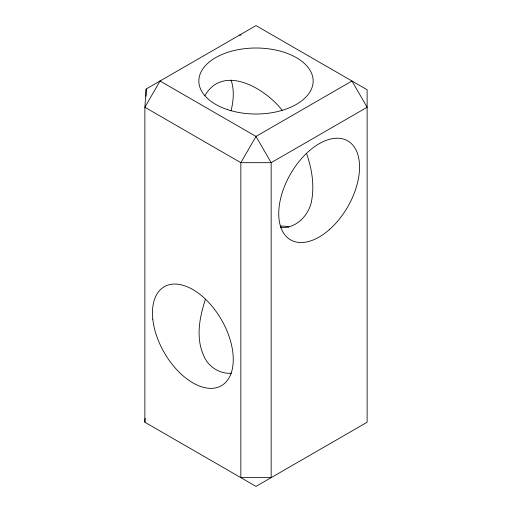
<?xml version="1.0" encoding="UTF-8"?>
<svg xmlns="http://www.w3.org/2000/svg" width="512" height="512" viewBox="0 0 512 512"><rect width="100%" height="100%" fill="white"/><g stroke="black" fill="none" stroke-linecap="round" stroke-linejoin="round"><path stroke-width="0.77" d="M146.131 89.03L144.87 107.258L144.87 422.24L256 486.4L367.13 422.24L367.13 89.76L256 25.6L146.131 89.03L146.131 96.23M144.87 422.24L145.146 418.278M205.504 299.13C199.597 316.966 195.571 337.446 203.571 355.27C207.686 366.394 219.507 374.131 231.36 373.248M204.877 95.712C223.482 63.277 265.837 88.954 282.157 110.285M280.64 226.246L284.576 226.099L288.973 227.155M239.584 35.078L241.158 35.04M280.64 227.424C295.546 228.736 307.61 216.544 311.2 202.874C314.778 186.221 312.038 169.178 306.496 153.306M280.525 227.245A57.152 32.998 60 0 1 280.998 225.856M231.002 80.032A57.152 32.998 -60 0 1 231.027 110.752M160.026 81.011L144.87 107.258L240.845 162.675L271.155 162.675L367.13 107.258L351.974 81.011L256 136.422L240.845 162.675L240.845 477.651L271.155 477.651L271.155 162.675L256 136.422L160.026 81.011M227.424 109.587A57.152 32.998 0 0 0 313.152 81.011A57.152 32.998 0 0 0 227.424 52.435A57.152 32.998 0 0 0 227.424 109.587M329.6 229.414A57.152 32.998 -60 0 0 347.718 140.883A57.152 32.998 -60 0 0 280.109 200.838A57.152 32.998 -60 0 0 329.6 229.414M152.794 319.162A57.152 32.998 60 0 0 217.459 387.424A57.152 32.998 60 0 0 208.32 302.022A57.152 32.998 60 0 0 152.794 319.162"/></g></svg>
